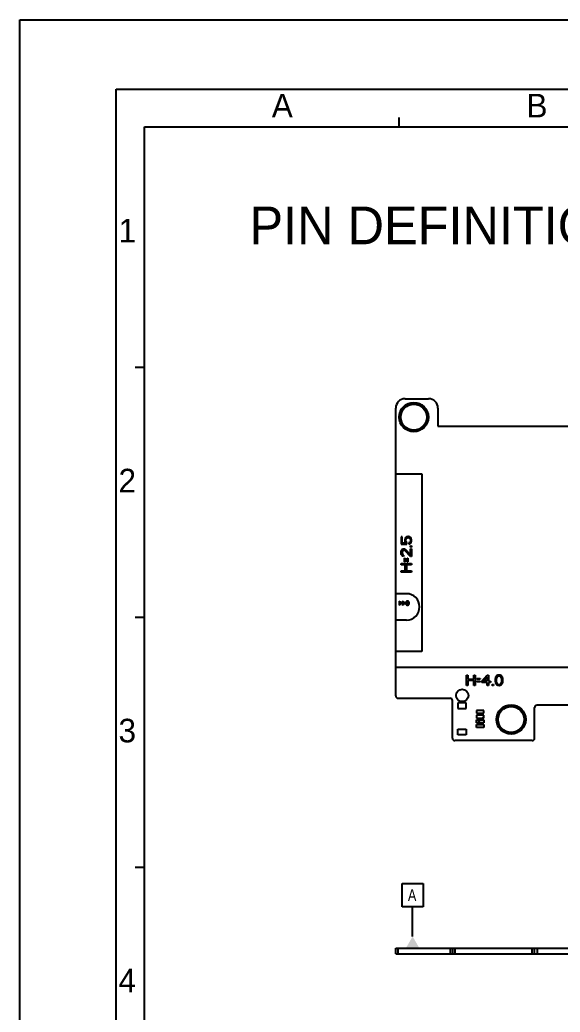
# Model space of a CAD drawing. Header units: millimetres. Extents: x 0 to 594, y 0 to 420.
# Drawn here: x 0 to 114.6, y 209.6 to 420 of the extents above; entities that cross this region are included whole.
import ezdxf

# ---------------------------------------------------------------- set-up
doc = ezdxf.new("R2010")
doc.units = ezdxf.units.MM
doc.header["$LTSCALE"] = 32.67
doc.layers.get('0').update_dxf_attribs({"linetype": 'CONTINUOUS'})
doc.layers.add('ASSEM_MEM', color=7, linetype='CONTINUOUS')
doc.styles.get("Standard").update_dxf_attribs({"font": 'txt', "width": 0.8})
doc.styles.add('TEXTSTYLE_2', font='txt')
doc.styles.add('TEXTSTYLE_7', font='ar_wgl__.ttf')

msp = doc.modelspace()

# ---------------------------------------------------------------- linework, layer by layer
at = {"color": 7, "linetype": 'CONTINUOUS'}
for p, q in [((0, 0), (0, 420)), ((0, 420), (594, 420)), ((20.422, 20.309), (20.422, 405.309)), ((20.422, 405.309), (571.422, 405.309)), ((80.422, 397.309), (80.422, 399.309)), ((26.422, 28.309), (26.422, 397.309)), ((26.422, 397.309), (564.922, 397.309)), ((26.422, 346.309), (24.422, 346.309)), ((26.422, 293.309), (24.422, 293.309)), ((26.422, 240.309), (24.422, 240.309)), ((81.037, 231.915), (81.037, 236.915)), ((81.037, 236.915), (85.537, 236.915)), ((85.537, 236.915), (85.537, 231.915)), ((85.537, 231.915), (81.037, 231.915)), ((83.287, 225.66), (83.287, 231.915))]:
    msp.add_line(p, q, dxfattribs=at)
msp.add_solid([(81.843, 223.16), (84.73, 223.16), (83.287, 225.66)], dxfattribs=at)
at = {"layer": 'ASSEM_MEM', "color": 7, "linetype": 'CONTINUOUS'}
for p, q in [((81.714, 339.674), (86.664, 339.674)), ((79.714, 323.73), (79.714, 337.674)), ((88.664, 337.674), (88.664, 333.874)), ((85.762, 334.177), (86.503, 334.918)), ((84.38, 332.795), (85.121, 333.536)), ((88.664, 333.874), (151.164, 333.874)), ((79.714, 298.324), (79.714, 323.73)), ((79.714, 323.73), (85.264, 323.73)), ((85.264, 323.73), (85.264, 286.083)), ((80.841, 310.375), (80.841, 308.816)), ((81.075, 310.375), (80.841, 310.375)), ((81.075, 309.045), (81.075, 310.375)), ((81.684, 310.008), (81.637, 309.779)), ((81.637, 309.779), (81.637, 309.504)), ((81.637, 309.504), (81.684, 309.275)), ((81.824, 310.237), (81.684, 310.008)), ((81.684, 309.275), (81.824, 309.045)), ((82.011, 310.375), (81.824, 310.237)), ((81.871, 309.779), (81.918, 309.962)), ((81.871, 309.504), (81.871, 309.779)), ((81.918, 309.32), (81.871, 309.504)), ((81.918, 309.962), (82.011, 310.1)), ((82.058, 309.137), (81.918, 309.32)), ((82.245, 310.466), (82.011, 310.375)), ((82.011, 310.1), (82.152, 310.191)), ((82.152, 310.191), (82.292, 310.237)), ((82.433, 310.466), (82.245, 310.466)), ((82.292, 310.237), (82.386, 310.237)), ((82.386, 310.237), (82.526, 310.191)), ((82.667, 310.375), (82.433, 310.466)), ((82.526, 310.191), (82.667, 310.1)), ((82.854, 310.237), (82.667, 310.375)), ((82.667, 310.1), (82.76, 309.962)), ((82.76, 309.32), (82.667, 309.183)), ((82.76, 309.962), (82.807, 309.779)), ((82.807, 309.504), (82.76, 309.32)), ((82.807, 309.779), (82.807, 309.504)), ((82.994, 310.008), (82.854, 310.237)), ((82.854, 309.045), (82.994, 309.275)), ((83.041, 309.779), (82.994, 310.008)), ((82.994, 309.275), (83.041, 309.504)), ((83.041, 309.504), (83.041, 309.779)), ((80.841, 308.816), (82.058, 308.816)), ((80.841, 307.166), (80.888, 307.441)), ((80.888, 307.441), (80.982, 307.625)), ((80.982, 307.625), (81.169, 307.808)), ((81.824, 309.045), (81.075, 309.045)), ((81.122, 307.35), (81.075, 307.12)), ((81.216, 307.487), (81.122, 307.35)), ((81.169, 307.808), (81.356, 307.854)), ((81.356, 307.579), (81.216, 307.487)), ((81.356, 307.854), (81.45, 307.854)), ((81.45, 307.579), (81.356, 307.579)), ((81.45, 307.854), (81.637, 307.808)), ((81.637, 307.487), (81.45, 307.579)), ((81.637, 307.808), (81.777, 307.716)), ((82.807, 306.204), (81.637, 307.487)), ((81.777, 307.716), (82.807, 306.57)), ((82.058, 308.816), (82.058, 309.137)), ((82.667, 309.183), (82.479, 309.091)), ((82.479, 309.091), (82.479, 308.816)), ((82.479, 308.816), (82.667, 308.908)), ((82.667, 308.908), (82.854, 309.045)), ((82.807, 308.22), (82.807, 308.45)), ((82.807, 308.45), (83.041, 308.45)), ((83.041, 308.22), (82.807, 308.22)), ((82.807, 306.57), (82.807, 307.854)), ((82.807, 307.854), (83.041, 307.854)), ((83.041, 308.45), (83.041, 308.22)), ((83.041, 307.854), (83.041, 306.204)), ((80.841, 306.983), (80.841, 307.166)), ((80.888, 306.662), (80.841, 306.983)), ((80.982, 306.479), (80.888, 306.662)), ((81.169, 306.295), (80.982, 306.479)), ((81.075, 307.12), (81.075, 306.937)), ((81.075, 306.937), (81.122, 306.708)), ((81.122, 306.708), (81.216, 306.57)), ((81.356, 306.25), (81.169, 306.295)), ((81.216, 306.57), (81.356, 306.479)), ((81.356, 306.479), (81.356, 306.25)), ((81.543, 305.104), (81.543, 305.837)), ((81.543, 305.837), (81.731, 305.837)), ((81.731, 305.104), (81.543, 305.104)), ((81.731, 305.837), (81.731, 305.104)), ((82.105, 305.104), (82.105, 305.837)), ((82.105, 305.837), (82.292, 305.837)), ((82.292, 305.104), (82.105, 305.104)), ((82.292, 305.837), (82.292, 305.104)), ((83.041, 306.204), (82.807, 306.204)), ((80.841, 304.462), (80.841, 304.737)), ((80.841, 304.737), (83.041, 304.737)), ((81.731, 304.462), (80.841, 304.462)), ((80.841, 302.904), (80.841, 303.179)), ((80.841, 303.179), (81.731, 303.179)), ((81.731, 303.179), (81.731, 304.462)), ((82.011, 304.462), (82.011, 303.179)), ((83.041, 304.462), (82.011, 304.462)), ((82.011, 303.179), (83.041, 303.179)), ((83.041, 304.737), (83.041, 304.462)), ((83.041, 303.179), (83.041, 302.904)), ((83.041, 302.904), (80.841, 302.904)), ((79.714, 292.724), (79.714, 298.324)), ((81.964, 298.324), (79.714, 298.324)), ((80.49, 295.87), (80.49, 296.78)), ((80.49, 296.78), (80.604, 296.78)), ((80.604, 296.78), (80.604, 296.412)), ((81.134, 296.412), (81.134, 296.78)), ((81.134, 296.78), (81.248, 296.78)), ((81.248, 296.78), (81.248, 295.87)), ((81.988, 296.702), (81.931, 296.644)), ((82.082, 296.76), (81.988, 296.702)), ((82.101, 296.664), (82.044, 296.625)), ((82.196, 296.78), (82.082, 296.76)), ((82.196, 296.683), (82.101, 296.664)), ((82.31, 296.76), (82.196, 296.78)), ((82.291, 296.664), (82.196, 296.683)), ((82.348, 296.625), (82.291, 296.664)), ((82.405, 296.702), (82.31, 296.76)), ((82.461, 296.644), (82.405, 296.702)), ((80.604, 295.87), (80.49, 295.87)), ((80.604, 296.412), (81.134, 296.412)), ((80.604, 296.296), (80.604, 295.87)), ((81.134, 296.296), (80.604, 296.296)), ((81.134, 295.87), (81.134, 296.296)), ((81.248, 295.87), (81.134, 295.87)), ((81.4, 296.412), (81.4, 296.489)), ((81.4, 296.489), (81.703, 296.489)), ((81.703, 296.412), (81.4, 296.412)), ((81.4, 296.18), (81.4, 296.257)), ((81.4, 296.257), (81.703, 296.257)), ((81.703, 296.18), (81.4, 296.18)), ((81.703, 296.489), (81.703, 296.412)), ((81.703, 296.257), (81.703, 296.18)), ((81.874, 296.509), (81.855, 296.412)), ((81.855, 296.412), (81.855, 296.238)), ((81.855, 296.238), (81.874, 296.141)), ((81.893, 296.567), (81.874, 296.509)), ((81.874, 296.141), (81.893, 296.083)), ((81.931, 296.644), (81.893, 296.567)), ((81.893, 296.083), (81.931, 296.005)), ((81.931, 296.005), (81.988, 295.947)), ((81.969, 296.509), (81.95, 296.392)), ((81.95, 296.392), (81.95, 296.257)), ((81.95, 296.257), (81.969, 296.141)), ((82.044, 296.625), (81.969, 296.509)), ((81.969, 296.141), (82.044, 296.025)), ((81.988, 295.947), (82.082, 295.889)), ((82.044, 296.025), (82.101, 295.986)), ((82.082, 295.889), (82.196, 295.87)), ((82.101, 295.986), (82.196, 295.967)), ((82.196, 295.967), (82.291, 295.986)), ((82.196, 295.87), (82.31, 295.889)), ((82.291, 295.986), (82.348, 296.025)), ((82.31, 295.889), (82.405, 295.947)), ((82.424, 296.509), (82.348, 296.625)), ((82.348, 296.025), (82.424, 296.141)), ((82.405, 295.947), (82.461, 296.005)), ((82.443, 296.392), (82.424, 296.509)), ((82.424, 296.141), (82.443, 296.257)), ((82.443, 296.257), (82.443, 296.392)), ((82.499, 296.567), (82.461, 296.644)), ((82.461, 296.005), (82.499, 296.083)), ((82.518, 296.509), (82.499, 296.567)), ((82.499, 296.083), (82.518, 296.141)), ((82.537, 296.412), (82.518, 296.509)), ((82.518, 296.141), (82.537, 296.238)), ((82.537, 296.238), (82.537, 296.412)), ((79.714, 286.083), (79.714, 292.724)), ((81.964, 292.724), (79.714, 292.724)), ((79.714, 276.674), (79.714, 286.083)), ((85.264, 286.083), (79.714, 286.083)), ((79.714, 282.744), (171.464, 282.744)), ((94.686, 278.874), (94.686, 281.074)), ((94.686, 281.074), (94.961, 281.074)), ((94.961, 281.074), (94.961, 280.185)), ((94.961, 280.185), (96.244, 280.185)), ((94.961, 279.904), (94.961, 278.874)), ((96.244, 279.904), (94.961, 279.904)), ((96.244, 280.185), (96.244, 281.074)), ((96.244, 281.074), (96.519, 281.074)), ((96.244, 278.874), (96.244, 279.904)), ((96.519, 281.074), (96.519, 278.874)), ((96.886, 280.185), (96.886, 280.372)), ((96.886, 280.372), (97.619, 280.372)), ((97.619, 280.185), (96.886, 280.185)), ((97.619, 280.372), (97.619, 280.185)), ((97.986, 279.811), (99.086, 281.074)), ((98.307, 279.811), (99.086, 280.7)), ((99.086, 281.074), (99.361, 281.074)), ((99.086, 280.7), (99.086, 279.811)), ((99.361, 281.074), (99.361, 279.811)), ((100.827, 280.419), (100.782, 280.185)), ((100.782, 280.185), (100.782, 279.764)), ((100.873, 280.56), (100.827, 280.419)), ((100.965, 280.747), (100.873, 280.56)), ((101.102, 280.887), (100.965, 280.747)), ((101.057, 280.419), (101.011, 280.138)), ((101.011, 280.138), (101.011, 279.811)), ((101.24, 280.7), (101.057, 280.419)), ((101.332, 281.028), (101.102, 280.887)), ((101.377, 280.794), (101.24, 280.7)), ((101.607, 281.074), (101.332, 281.028)), ((101.607, 280.84), (101.377, 280.794)), ((101.882, 281.028), (101.607, 281.074)), ((101.836, 280.794), (101.607, 280.84)), ((101.973, 280.7), (101.836, 280.794)), ((102.111, 280.887), (101.882, 281.028)), ((102.157, 280.419), (101.973, 280.7)), ((102.248, 280.747), (102.111, 280.887)), ((102.202, 280.138), (102.157, 280.419)), ((102.202, 279.811), (102.202, 280.138)), ((102.34, 280.56), (102.248, 280.747)), ((102.386, 280.419), (102.34, 280.56)), ((102.432, 280.185), (102.386, 280.419)), ((102.432, 279.764), (102.432, 280.185)), ((94.961, 278.874), (94.686, 278.874)), ((96.519, 278.874), (96.244, 278.874)), ((96.886, 279.623), (96.886, 279.811)), ((96.886, 279.811), (97.619, 279.811)), ((97.619, 279.623), (96.886, 279.623)), ((97.619, 279.811), (97.619, 279.623)), ((97.986, 279.53), (97.986, 279.811)), ((99.086, 279.53), (97.986, 279.53)), ((99.086, 279.811), (98.307, 279.811)), ((99.086, 278.874), (99.086, 279.53)), ((99.361, 278.874), (99.086, 278.874)), ((99.361, 279.811), (99.819, 279.811)), ((99.361, 279.53), (99.361, 278.874)), ((99.819, 279.53), (99.361, 279.53)), ((99.819, 279.811), (99.819, 279.53)), ((100.186, 278.874), (100.186, 279.108)), ((100.186, 279.108), (100.415, 279.108)), ((100.415, 278.874), (100.186, 278.874)), ((100.415, 279.108), (100.415, 278.874)), ((100.782, 279.764), (100.827, 279.53)), ((100.827, 279.53), (100.873, 279.389)), ((100.873, 279.389), (100.965, 279.202)), ((100.965, 279.202), (101.102, 279.062)), ((101.011, 279.811), (101.057, 279.53)), ((101.057, 279.53), (101.24, 279.249)), ((101.102, 279.062), (101.332, 278.921)), ((101.24, 279.249), (101.377, 279.155)), ((101.332, 278.921), (101.607, 278.874)), ((101.377, 279.155), (101.607, 279.108)), ((101.607, 279.108), (101.836, 279.155)), ((101.607, 278.874), (101.882, 278.921)), ((101.836, 279.155), (101.973, 279.249)), ((101.882, 278.921), (102.111, 279.062)), ((101.973, 279.249), (102.157, 279.53)), ((102.111, 279.062), (102.248, 279.202)), ((102.157, 279.53), (102.202, 279.811)), ((102.248, 279.202), (102.34, 279.389)), ((102.34, 279.389), (102.386, 279.53)), ((102.386, 279.53), (102.432, 279.764)), ((80.214, 276.174), (91.214, 276.174)), ((91.714, 267.674), (91.714, 275.674)), ((92.864, 275.174), (92.864, 273.974)), ((94.664, 275.174), (92.864, 275.174)), ((92.864, 273.974), (94.664, 273.974)), ((94.664, 273.974), (94.664, 275.174)), ((96.864, 273.574), (96.864, 272.974)), ((98.414, 273.574), (96.864, 273.574)), ((98.414, 272.974), (98.414, 273.574)), ((109.164, 267.674), (109.164, 274.174)), ((120.764, 274.674), (109.664, 274.674)), ((96.864, 272.974), (98.414, 272.974)), ((96.864, 272.574), (96.864, 271.974)), ((98.414, 272.574), (96.864, 272.574)), ((96.864, 271.974), (98.414, 271.974)), ((96.864, 270.974), (96.864, 271.574)), ((96.864, 271.574), (98.414, 271.574)), ((97.064, 270.974), (97.664, 271.574)), ((98.064, 271.974), (98.414, 272.324)), ((98.414, 271.974), (98.414, 272.574)), ((98.414, 271.574), (98.414, 270.974)), ((106.888, 271.299), (107.264, 271.674)), ((92.864, 268.374), (92.864, 269.574)), ((92.864, 269.574), (94.664, 269.574)), ((94.664, 269.574), (94.664, 268.374)), ((98.414, 270.974), (96.864, 270.974)), ((96.864, 269.974), (96.864, 270.574)), ((96.864, 270.574), (98.414, 270.574)), ((98.414, 269.974), (96.864, 269.974)), ((98.414, 270.574), (98.414, 269.974)), ((94.664, 268.374), (92.864, 268.374)), ((94.464, 268.374), (94.664, 268.574)), ((104.164, 268.574), (104.54, 268.95)), ((108.664, 267.174), (92.214, 267.174)), ((79.714, 221.96), (79.714, 223.16)), ((79.714, 223.16), (198.364, 223.16)), ((80.214, 221.96), (80.214, 223.16)), ((91.214, 223.16), (91.214, 221.96)), ((91.714, 223.16), (91.714, 221.96)), ((92.214, 223.16), (92.214, 221.96)), ((108.664, 221.96), (108.664, 223.16)), ((109.164, 221.96), (109.164, 223.16)), ((109.664, 223.16), (109.664, 221.96)), ((79.714, 221.96), (198.364, 221.96))]:
    msp.add_line(p, q, dxfattribs=at)
for centre, radius in [((83.524, 335.774), 3.1), ((83.524, 335.774), 2.75), ((93.814, 276.774), 1.3), ((104.164, 271.674), 3.1), ((104.164, 271.674), 2.75)]:
    msp.add_circle(centre, radius, dxfattribs=at)
for centre, radius, start, end in [((81.714, 337.674), 2, 90, 180), ((86.664, 337.674), 2, 0, 90), ((81.964, 295.524), 2.8, 270, 90), ((80.214, 276.674), 0.5, 180, 270), ((91.214, 275.674), 0.5, 0, 90), ((109.664, 274.174), 0.5, 90, 180), ((92.214, 267.674), 0.5, 180, 270), ((108.664, 267.674), 0.5, 270, 360)]:
    msp.add_arc(centre, radius, start, end, dxfattribs=at)

# ---------------------------------------------------------------- texts
at = {"color": 7, "linetype": 'CONTINUOUS', "attachment_point": 1, "line_spacing_factor": 0.9}
for s, insert, char_height, width, style in [('A', (53.422, 404.309), 5, 5, 'TEXTSTYLE_2'), ('B', (107.422, 404.309), 5, 5, 'TEXTSTYLE_2'), ('PIN DEFINITION', (48.691, 380.419), 8, 84.87732, 'TEXTSTYLE_7'), ('1', (20.922, 377.809), 5, 5, 'TEXTSTYLE_2'), ('2', (20.922, 324.809), 5, 5, 'TEXTSTYLE_2'), ('3', (20.922, 271.809), 5, 5, 'TEXTSTYLE_2'), ('4', (20.922, 218.809), 5, 5, 'TEXTSTYLE_2')]:
    msp.add_mtext(s, dxfattribs=dict(at, insert=insert, char_height=char_height, width=width, style=style))
at = {"color": 7, "linetype": 'CONTINUOUS', "insert": (82.287, 235.665), "char_height": 2.5, "width": 2, "attachment_point": 1, "line_spacing_factor": 0.9}
msp.add_mtext('A', dxfattribs=at)

doc.saveas('drawing.dxf')
